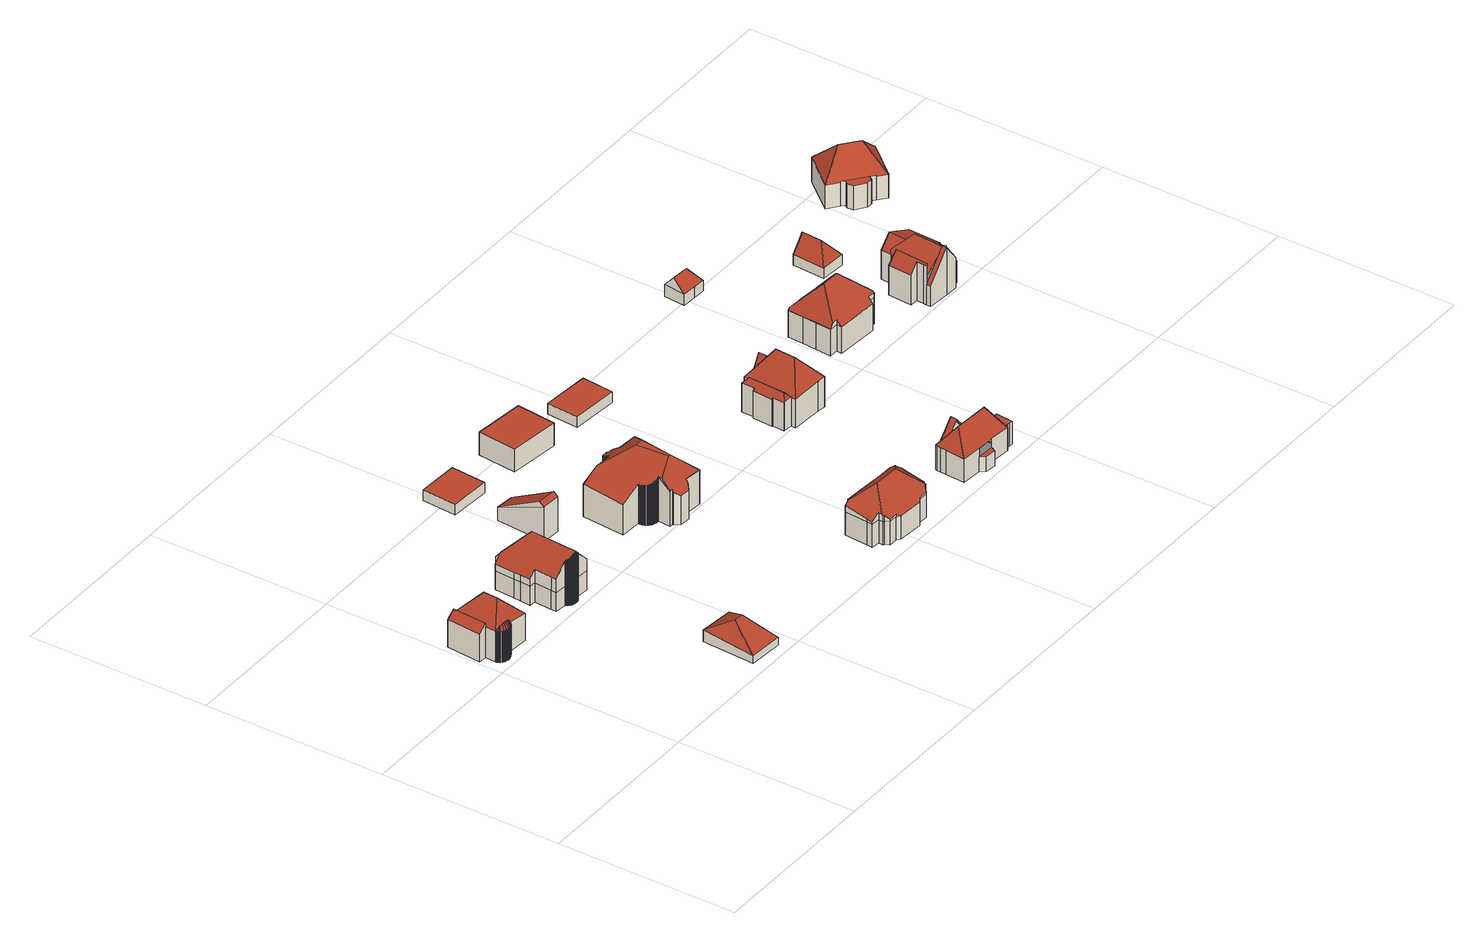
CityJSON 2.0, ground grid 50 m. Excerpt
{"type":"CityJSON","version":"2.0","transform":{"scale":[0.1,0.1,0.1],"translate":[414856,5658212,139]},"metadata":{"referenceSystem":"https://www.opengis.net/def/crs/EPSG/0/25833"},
"CityObjects":{
"building1":{"type":"Building","attributes":{"Gemeindeschluessel":14612000,"Geometrietyp2DReferenz":"3000","function":"31001_9998","roofType":"9999"},"children":["building1-1","building1-2","building1-3","building1-4"]},
"building1-1":{"type":"BuildingPart","attributes":{"Dachtyp_tdc":"tdcHipRoof","Dachneigung":45.28,"QualitaetDacherkennung":49,"Geometrietyp2DReferenz":"3000","measuredHeight":13.95,"roofType":"3200"},"parents":["building1"],"geometry":[{"type":"MultiSurface","lod":"2","boundaries":[[[0,1,2,3]],[[1,4,2]],[[5,6,7,8,9]],[[6,10,11,7]],[[10,12,13,11]],[[12,14,15,13]],[[14,16,17,15]],[[16,18,19,17]],[[18,20,21,19]],[[20,22,23,21]],[[24,25,26,27]],[[24,22,20,18,28]],[[6,5,1,0,29]],[[18,16,14,12,10,6,29,28]],[[0,25,24,28,29]],[[2,8,7,11,13,15,17,19,21,23,27,26,3]]],"semantics":{"surfaces":[{"type":"WallSurface"},{"type":"RoofSurface"},{"type":"GroundSurface"}],"values":[0,0,0,0,0,0,0,0,0,0,0,1,1,1,1,2]}}]},
"building1-2":{"type":"BuildingPart","attributes":{"Dachtyp_tdc":"tdcFreeFormRoof","Dachneigung":64.24,"QualitaetDacherkennung":35,"Geometrietyp2DReferenz":"3000","measuredHeight":10.65,"roofType":"5000"},"parents":["building1"],"geometry":[{"type":"MultiSurface","lod":"2","boundaries":[[[30,31,32,33]],[[31,34,35,32]],[[34,36,37,35]],[[36,38,39,37]],[[38,40,41,39]],[[40,42,43,41]],[[42,44,45,43]],[[44,46,47,45]],[[46,48,49,47]],[[48,50,51,49]],[[50,52,53,51]],[[52,54,55,53]],[[54,56,57,55]],[[56,58,59,57]],[[58,60,61,59]],[[60,62,63,61]],[[62,64,65,63]],[[64,66,67,65]],[[66,68,69,67]],[[68,70,71,69]],[[70,72,73,71]],[[72,74,75,73]],[[74,76,77,75]],[[76,78,79,77]],[[78,80,81,79]],[[80,82,83,81]],[[82,84,85,83]],[[84,86,87,85]],[[86,88,89,87]],[[88,90,91,89]],[[90,24,27,91]],[[92,30,33,23]],[[24,90,88,86,93]],[[86,84,82,94,93]],[[82,80,78,76,74,95,94]],[[74,72,70,68,66,96,95]],[[66,64,62,60,97,96]],[[60,58,56,54,98,97]],[[54,52,50,48,46,99,98]],[[46,44,42,100,99]],[[42,40,38,36,34,101,100]],[[34,31,30,92,101]],[[92,24,93,94,95,96,97,98,99,100,101]],[[33,32,35,37,39,41,43,45,47,49,51,53,55,57,59,61,63,65,67,69,71,73,75,77,79,81,83,85,87,89,91,27,23]]],"semantics":{"surfaces":[{"type":"WallSurface"},{"type":"RoofSurface"},{"type":"GroundSurface"}],"values":[0,0,0,0,0,0,0,0,0,0,0,0,0,0,0,0,0,0,0,0,0,0,0,0,0,0,0,0,0,0,0,0,1,1,1,1,1,1,1,1,1,1,1,2]}}]},
"building1-3":{"type":"BuildingPart","attributes":{"Dachtyp_tdc":"tdcPolyFlatRoof","Dachneigung":0,"QualitaetDacherkennung":65,"Geometrietyp2DReferenz":"3000","measuredHeight":5.34,"roofType":"1000"},"parents":["building1"],"geometry":[{"type":"MultiSurface","lod":"2","boundaries":[[[102,9,8,103]],[[4,104,105,2]],[[104,102,103,105]],[[104,4,9,102]],[[103,8,2,105]]],"semantics":{"surfaces":[{"type":"WallSurface"},{"type":"RoofSurface"},{"type":"GroundSurface"}],"values":[0,0,0,1,2]}}]},
"building1-4":{"type":"BuildingPart","attributes":{"Dachtyp_tdc":"tdcPolyFlatRoof","Dachneigung":41.95,"QualitaetDacherkennung":58,"Geometrietyp2DReferenz":"3000","measuredHeight":9.86,"roofType":"2100"},"parents":["building1"],"geometry":[{"type":"MultiSurface","lod":"2","boundaries":[[[106,107,108,26,25]],[[107,109,110,108]],[[109,111,0,3,110]],[[111,109,107,106]],[[26,108,110,3]]],"semantics":{"surfaces":[{"type":"WallSurface"},{"type":"RoofSurface"},{"type":"GroundSurface"}],"values":[0,0,0,1,2]}}]},
"building2":{"type":"Building","attributes":{"Dachtyp_tdc":"tdcHipRoof","Gemeindeschluessel":14612000,"Dachneigung":29.7,"QualitaetDacherkennung":17,"Geometrietyp2DReferenz":"3000","measuredHeight":6.84,"function":"31001_9998","roofType":"3200"},"geometry":[{"type":"Solid","lod":"2","boundaries":[[[[112,113,114,115]],[[113,116,117,114]],[[116,118,119,117]],[[118,112,115,119]],[[116,113,120]],[[112,118,121]],[[113,112,121,120]],[[118,116,120,121]],[[115,114,117,119]]]],"semantics":{"surfaces":[{"type":"WallSurface"},{"type":"RoofSurface"},{"type":"GroundSurface"}],"values":[[0,0,0,0,1,1,1,1,2]]}}]},
"building3":{"type":"Building","attributes":{"Dachtyp_tdc":"tdcFreeFormRoof","Gemeindeschluessel":14612000,"Dachneigung":45.27,"QualitaetDacherkennung":36,"Geometrietyp2DReferenz":"3000","measuredHeight":15.05,"function":"31001_9998","roofType":"5000"},"geometry":[{"type":"Solid","lod":"2","boundaries":[[[[122,123,124,125]],[[123,126,127,124]],[[126,128,129,127]],[[128,130,131,129]],[[130,132,133,131]],[[132,134,135,133]],[[134,136,137,135]],[[136,138,139,137]],[[138,140,141,139]],[[140,142,143,141]],[[142,144,145,143]],[[144,146,147,145]],[[146,148,149,147]],[[148,150,151,149]],[[150,152,153,151]],[[152,154,155,153]],[[154,156,157,155]],[[156,158,159,157]],[[158,160,161,159]],[[160,162,163,161]],[[162,164,165,163]],[[164,166,167,165]],[[166,168,169,167]],[[168,170,171,169]],[[170,172,173,171]],[[172,174,175,173]],[[174,176,177,175]],[[176,178,179,177]],[[178,180,181,179]],[[180,182,183,181]],[[182,184,185,183]],[[184,186,187,185]],[[186,188,189,187]],[[188,190,191,189]],[[190,192,193,191]],[[192,194,195,193]],[[194,196,197,195]],[[196,198,199,197]],[[198,200,201,199]],[[200,202,203,201]],[[202,204,205,203]],[[204,206,207,205]],[[206,208,209,207]],[[208,210,211,209]],[[210,212,213,211]],[[212,214,215,213]],[[214,216,217,215]],[[216,218,219,217]],[[218,220,221,219]],[[220,222,223,221]],[[222,224,225,223]],[[224,122,125,225]],[[226,227,228,229,230,231,232,233]],[[234,235,236,237,238,239,240,241,242,243,244,245,246,247,248,249,250,251,233,232,252,253,254,255,256]],[[226,233,251,257,258,259,260,261,262,263,264,265,266,267,268,269,270,271,272,273,274,275,276,277,132,130,278,279]],[[126,279,278,128]],[[123,227,226,279,126]],[[128,278,130]],[[132,277,134]],[[134,277,276,136]],[[136,276,275,138]],[[138,275,274,140]],[[140,274,273,142]],[[142,273,272,144]],[[144,272,271,146]],[[146,271,270,148]],[[148,270,269,150]],[[150,269,268,152]],[[152,268,267,154]],[[154,267,266,156]],[[156,266,265,158]],[[158,265,264,160]],[[160,264,263,162]],[[162,263,262,164]],[[164,262,261,166]],[[166,261,260,168]],[[168,260,259,170]],[[170,259,258,172]],[[172,258,257,174]],[[174,257,251,250,176]],[[210,256,255,212]],[[208,234,256,210]],[[212,255,254,214]],[[214,254,253,216]],[[216,253,252,218]],[[218,252,232,231,220]],[[176,250,249,178]],[[178,249,248,180]],[[180,248,247,182]],[[182,247,246,184]],[[184,246,245,186]],[[186,245,244,188]],[[188,244,243,190]],[[190,243,242,192]],[[192,242,241,194]],[[194,241,240,196]],[[196,240,239,198]],[[198,239,238,200]],[[200,238,237,202]],[[202,237,236,204]],[[204,236,235,206]],[[206,235,234,208]],[[220,231,230,222]],[[222,230,229,224]],[[224,229,228,122]],[[122,228,227,123]],[[125,124,127,129,131,133,135,137,139,141,143,145,147,149,151,153,155,157,159,161,163,165,167,169,171,173,175,177,179,181,183,185,187,189,191,193,195,197,199,201,203,205,207,209,211,213,215,217,219,221,223,225]]]],"semantics":{"surfaces":[{"type":"WallSurface"},{"type":"RoofSurface"},{"type":"GroundSurface"}],"values":[[0,0,0,0,0,0,0,0,0,0,0,0,0,0,0,0,0,0,0,0,0,0,0,0,0,0,0,0,0,0,0,0,0,0,0,0,0,0,0,0,0,0,0,0,0,0,0,0,0,0,0,0,1,1,1,0,0,0,0,0,0,0,0,0,0,0,0,0,0,0,0,0,0,0,0,0,0,0,0,0,0,0,0,0,0,0,0,0,0,0,0,0,0,0,0,0,0,0,0,0,0,0,0,0,0,0,2]]}}]},
"building4":{"type":"Building","attributes":{"Dachtyp_tdc":"tdcGableRoof","Gemeindeschluessel":14612000,"Dachneigung":29.36,"QualitaetDacherkennung":0,"Geometrietyp2DReferenz":"3000","BezugspunktDach":"2000","measuredHeight":10.91,"function":"31001_9998"},"geometry":[{"type":"MultiSurface","lod":"2","boundaries":[[[280,281,282,283]],[[284,285,283,282]],[[284,281,286,287]],[[285,280,283]],[[281,284,282]],[[281,280,288,286]],[[280,285,289,288]],[[285,284,287,289]],[[286,288,289,287]]],"semantics":{"surfaces":[{"type":"RoofSurface"},{"type":"WallSurface"},{"type":"GroundSurface"}],"values":[0,0,1,1,1,1,1,1,2]}}]},
"building5":{"type":"Building","attributes":{"Dachtyp_tdc":"tdcPolyFlatRoof","Gemeindeschluessel":14612000,"Dachneigung":0,"QualitaetDacherkennung":0,"Geometrietyp2DReferenz":"3000","BezugspunktDach":"2000","measuredHeight":3,"function":"31001_9998"},"geometry":[{"type":"MultiSurface","lod":"2","boundaries":[[[290,291,292,293]],[[293,292,294,295]],[[292,291,296,294]],[[291,290,297,296]],[[290,293,295,297]],[[295,294,296,297]]],"semantics":{"surfaces":[{"type":"RoofSurface"},{"type":"WallSurface"},{"type":"GroundSurface"}],"values":[0,1,1,1,1,2]}}]},
"building6":{"type":"Building","attributes":{"Dachtyp_tdc":"tdcFreeFormRoof","Gemeindeschluessel":14612000,"Dachneigung":24.83,"QualitaetDacherkennung":22,"Geometrietyp2DReferenz":"3000","measuredHeight":15.29,"function":"31001_9998","roofType":"5000"},"geometry":[{"type":"Solid","lod":"2","boundaries":[[[[298,299,300,301]],[[299,302,303,300]],[[302,304,305,303]],[[304,306,307,305]],[[306,308,309,307]],[[308,310,311,309]],[[310,312,313,311]],[[312,314,315,313]],[[314,316,317,315]],[[316,318,319,317]],[[318,320,321,319]],[[320,322,323,321]],[[322,324,325,323]],[[324,326,327,325]],[[326,328,329,327]],[[328,330,331,329]],[[330,332,333,331]],[[332,334,335,333]],[[334,336,337,335]],[[336,338,339,337]],[[338,340,341,339]],[[340,342,343,341]],[[342,344,345,343]],[[344,346,347,345]],[[346,348,349,347]],[[348,350,351,349]],[[350,352,353,351]],[[352,354,355,353]],[[354,356,357,355]],[[356,358,359,357]],[[358,360,361,359]],[[360,362,363,361]],[[362,364,365,363]],[[364,366,367,365]],[[366,368,369,367]],[[368,370,371,369]],[[370,372,373,371]],[[372,374,375,373]],[[376,377,378,379,380,381,382,383,384,385,386]],[[387,388,389,390,391,392,393,394,395,396,397,398,399,400,401,402,403,404,405,406,407,408,409,410,411,412,413,383,382,414,415,299,298]],[[416,374,372,370,368,366,364,362,360,358,356,354,352,350,348,346,344,342,340,338,336,334,332,330,328,326,324,322,320,318,316,314,312,310,308,306,304,302,415,414,417,418]],[[419,420,421,422,418,417,381,380,423,424]],[[382,381,417,414]],[[422,416,418]],[[379,423,380]],[[413,384,383]],[[302,299,415]],[[375,425,426,427,428,429,430,431,432,433,434,435,436,437,438,439,440,441,442,443,444,445,446,447,448,449,450,451,452,453,454,455,456,457,458,459,460,461,462,463,464,465,301,300,303,305,307,309,311,313,315,317,319,321,323,325,327,329,331,333,335,337,339,341,343,345,347,349,351,353,355,357,359,361,363,365,367,369,371,373]],[[374,416,425,375]],[[416,422,426,425]],[[422,421,427,426]],[[421,420,428,427]],[[420,419,429,428]],[[419,424,430,429]],[[424,423,431,430]],[[423,379,432,431]],[[379,378,433,432]],[[378,377,434,433]],[[377,376,435,434]],[[376,386,436,435]],[[386,385,437,436]],[[385,384,438,437]],[[384,413,439,438]],[[413,412,440,439]],[[412,411,441,440]],[[411,410,442,441]],[[410,409,443,442]],[[409,408,444,443]],[[408,407,445,444]],[[407,406,446,445]],[[406,405,447,446]],[[405,404,448,447]],[[404,403,449,448]],[[403,402,450,449]],[[402,401,451,450]],[[401,400,452,451]],[[400,399,453,452]],[[399,398,454,453]],[[398,397,455,454]],[[397,396,456,455]],[[396,395,457,456]],[[395,394,458,457]],[[394,393,459,458]],[[393,392,460,459]],[[392,391,461,460]],[[391,390,462,461]],[[390,389,463,462]],[[389,388,464,463]],[[388,387,465,464]],[[387,298,301,465]]]],"semantics":{"surfaces":[{"type":"WallSurface"},{"type":"RoofSurface"},{"type":"GroundSurface"}],"values":[[0,0,0,0,0,0,0,0,0,0,0,0,0,0,0,0,0,0,0,0,0,0,0,0,0,0,0,0,0,0,0,0,0,0,0,0,0,0,1,1,1,1,1,0,0,0,0,2,0,0,0,0,0,0,0,0,0,0,0,0,0,0,0,0,0,0,0,0,0,0,0,0,0,0,0,0,0,0,0,0,0,0,0,0,0,0,0,0,0,0]]}}]},
"building7":{"type":"Building","attributes":{"Dachtyp_tdc":"tdcFreeFormRoof","Gemeindeschluessel":14612000,"Dachneigung":40.74,"QualitaetDacherkennung":43,"Geometrietyp2DReferenz":"3000","measuredHeight":12.87,"function":"31001_9998","roofType":"5000"},"geometry":[{"type":"Solid","lod":"2","boundaries":[[[[466,467,468,469]],[[467,470,471,468]],[[470,472,473,471]],[[472,474,475,473]],[[474,476,477,475]],[[476,478,479,477]],[[478,480,481,479]],[[480,482,483,481]],[[482,484,485,483]],[[484,486,487,485]],[[486,488,489,487]],[[488,490,491,489]],[[490,492,493,491]],[[492,494,495,493]],[[494,496,497,495]],[[496,498,499,497]],[[498,500,501,499]],[[500,502,503,501]],[[502,504,505,503]],[[504,506,507,505]],[[506,508,509,507]],[[508,510,511,509]],[[510,466,469,511]],[[512,513,514,515,516,517,518]],[[519,520,521,522,523,524,525]],[[518,517,526,527,528,529,530,521,520]],[[531,532,533,512,518,520,519,534,535,536,537,484,482,538]],[[480,538,482]],[[478,531,538,480]],[[486,537,536,488]],[[484,537,486]],[[488,536,535,490]],[[490,535,534,492]],[[492,534,519,525,494]],[[474,533,532,476]],[[472,513,512,533,474]],[[476,532,531,478]],[[502,530,529,504]],[[500,522,521,530,502]],[[504,529,528,506]],[[506,528,527,508]],[[508,527,526,510]],[[510,526,517,516,466]],[[494,525,524,496]],[[496,524,523,498]],[[498,523,522,500]],[[466,516,515,467]],[[467,515,514,470]],[[470,514,513,472]],[[469,468,471,473,475,477,479,481,483,485,487,489,491,493,495,497,499,501,503,505,507,509,511]]]],"semantics":{"surfaces":[{"type":"WallSurface"},{"type":"RoofSurface"},{"type":"GroundSurface"}],"values":[[0,0,0,0,0,0,0,0,0,0,0,0,0,0,0,0,0,0,0,0,0,0,0,1,1,1,1,0,0,0,0,0,0,0,0,0,0,0,0,0,0,0,0,0,0,0,0,0,0,2]]}}]},
"building8":{"type":"Building","attributes":{"Dachtyp_tdc":"tdcPolyFlatRoof","Gemeindeschluessel":14612000,"Dachneigung":0,"QualitaetDacherkennung":51,"Geometrietyp2DReferenz":"3000","measuredHeight":6.41,"function":"31001_9998","roofType":"1000"},"geometry":[{"type":"Solid","lod":"2","boundaries":[[[[539,540,541,542]],[[540,543,544,541]],[[543,545,546,544]],[[545,539,542,546]],[[545,543,540,539]],[[542,541,544,546]]]],"semantics":{"surfaces":[{"type":"WallSurface"},{"type":"RoofSurface"},{"type":"GroundSurface"}],"values":[[0,0,0,0,1,2]]}}]},
"building9":{"type":"Building","attributes":{"Dachtyp_tdc":"tdcPolyFlatRoof","Gemeindeschluessel":14612000,"Dachneigung":0,"QualitaetDacherkennung":0,"Geometrietyp2DReferenz":"3000","BezugspunktDach":"2000","measuredHeight":3,"function":"31001_9998"},"geometry":[{"type":"MultiSurface","lod":"2","boundaries":[[[547,548,549,550]],[[550,549,551,552]],[[549,548,553,551]],[[548,547,554,553]],[[547,550,552,554]],[[552,551,553,554]]],"semantics":{"surfaces":[{"type":"RoofSurface"},{"type":"WallSurface"},{"type":"GroundSurface"}],"values":[0,1,1,1,1,2]}}]},
"building10":{"type":"Building","attributes":{"Gemeindeschluessel":14612000,"Geometrietyp2DReferenz":"3000","function":"31001_9998","roofType":"9999"},"children":["building10-1","building10-2","building10-3","building10-4"]},
"building10-1":{"type":"BuildingPart","attributes":{"Dachtyp_tdc":"tdcGableRoof","Dachneigung":49.72,"QualitaetDacherkennung":76,"Geometrietyp2DReferenz":"3000","measuredHeight":9.83,"roofType":"3100"},"parents":["building10"],"geometry":[{"type":"MultiSurface","lod":"2","boundaries":[[[555,556,557,558]],[[556,559,560,557]],[[559,561,562,560]],[[561,563,564,562]],[[563,565,566,564]],[[565,567,568,566]],[[567,569,570,568]],[[563,561,559,556,555,571,572]],[[572,573,569,567,565,563]],[[570,574,558,557,560,562,564,566,568]]],"semantics":{"surfaces":[{"type":"WallSurface"},{"type":"RoofSurface"},{"type":"GroundSurface"}],"values":[0,0,0,0,0,0,0,1,1,2]}}]},
"building10-2":{"type":"BuildingPart","attributes":{"Dachtyp_tdc":"tdcPolyFlatRoof","Dachneigung":0,"QualitaetDacherkennung":47,"Geometrietyp2DReferenz":"3000","measuredHeight":4.18,"roofType":"1000"},"parents":["building10"],"geometry":[{"type":"MultiSurface","lod":"2","boundaries":[[[575,576,577,578]],[[576,579,580,577]],[[579,581,582,580]],[[581,579,576,575]],[[578,577,580,582]]],"semantics":{"surfaces":[{"type":"WallSurface"},{"type":"RoofSurface"},{"type":"GroundSurface"}],"values":[0,0,0,1,2]}}]},
"building10-3":{"type":"BuildingPart","attributes":{"Dachtyp_tdc":"tdcHipRoof","Dachneigung":52.26,"QualitaetDacherkennung":75,"Geometrietyp2DReferenz":"3000","measuredHeight":12.32,"roofType":"3200"},"parents":["building10"],"geometry":[{"type":"MultiSurface","lod":"2","boundaries":[[[583,584,585,570,569]],[[584,586,587,585]],[[586,588,589,587]],[[588,590,591,589]],[[590,592,593,591]],[[594,595,596]],[[594,597,598,595]],[[597,599,578,598]],[[599,600,575,578]],[[601,582,581]],[[601,602,603,582]],[[602,604,605,603]],[[604,606,607,605]],[[606,608,609,607]],[[608,610,611,609]],[[610,612,558,611]],[[612,555,558]],[[610,608,606,604,602,613]],[[597,594,592,590,588,614]],[[602,601,600,599,597,614,613]],[[588,586,584,583,573,615,571,612,610,613,614]],[[570,585,587,589,591,595,598,578,582,603,605,607,609,611,558,574]]],"semantics":{"surfaces":[{"type":"WallSurface"},{"type":"RoofSurface"},{"type":"GroundSurface"}],"values":[0,0,0,0,0,0,0,0,0,0,0,0,0,0,0,0,0,1,1,1,1,2]}}]},
"building10-4":{"type":"BuildingPart","attributes":{"Dachtyp_tdc":"tdcPolyFlatRoof","Dachneigung":0,"QualitaetDacherkennung":82,"Geometrietyp2DReferenz":"3000","measuredHeight":6.5,"roofType":"1000"},"parents":["building10"],"geometry":[{"type":"MultiSurface","lod":"2","boundaries":[[[616,596,595,617]],[[596,616,618,619,620,593]],[[621,622,623,617,595,591]],[[593,620,621,591]],[[620,619,622,621]],[[619,618,623,622]],[[618,616,617,623]]],"semantics":{"surfaces":[{"type":"WallSurface"},{"type":"RoofSurface"},{"type":"GroundSurface"}],"values":[0,1,2,0,0,0,0]}}]},
"building11":{"type":"Building","attributes":{"Gemeindeschluessel":14612000,"Geometrietyp2DReferenz":"3000","function":"31001_9998","roofType":"9999"},"children":["building11-1","building11-2","building11-3"]},
"building11-1":{"type":"BuildingPart","attributes":{"Dachtyp_tdc":"tdcFreeFormRoof","Dachneigung":49.35,"QualitaetDacherkennung":18,"Geometrietyp2DReferenz":"3000","measuredHeight":9.66,"roofType":"5000"},"parents":["building11"],"geometry":[{"type":"MultiSurface","lod":"2","boundaries":[[[624,625,626,627]],[[625,628,629,626]],[[628,630,631,629]],[[630,632,633,634,631]],[[635,636,637]],[[635,638,639,636]],[[638,640,641,639]],[[640,642,643,641]],[[642,624,627,643]],[[638,635,644]],[[635,632,645,644]],[[632,630,645]],[[630,628,625,624,642,640,638,644,645]],[[627,626,629,631,634,636,639,641,643]]],"semantics":{"surfaces":[{"type":"WallSurface"},{"type":"RoofSurface"},{"type":"GroundSurface"}],"values":[0,0,0,0,0,0,0,0,0,1,1,1,1,2]}}]},
"building11-2":{"type":"BuildingPart","attributes":{"Dachtyp_tdc":"tdcHipRoof","Dachneigung":50.6,"QualitaetDacherkennung":71,"Geometrietyp2DReferenz":"3000","measuredHeight":14.94,"roofType":"3200"},"parents":["building11"],"geometry":[{"type":"MultiSurface","lod":"2","boundaries":[[[633,646,634]],[[646,647,648,634]],[[647,649,650,648]],[[649,651,650]],[[652,653,654,655]],[[652,656,657,653]],[[656,658,659,657]],[[658,660,661,659]],[[660,662,663,661]],[[662,664,665,663]],[[664,666,636,665]],[[666,637,636]],[[664,662,660,667]],[[656,652,668,669,649,647,670]],[[660,658,656,670,667]],[[647,646,633,637,666,664,667,670]],[[634,648,650,653,657,659,661,663,665,636]]],"semantics":{"surfaces":[{"type":"WallSurface"},{"type":"RoofSurface"},{"type":"GroundSurface"}],"values":[0,0,0,0,0,0,0,0,0,0,0,0,1,1,1,1,2]}}]},
"building11-3":{"type":"BuildingPart","attributes":{"Dachtyp_tdc":"tdcGableRoof","Dachneigung":64.06,"QualitaetDacherkennung":12,"Geometrietyp2DReferenz":"3000","measuredHeight":9.1,"roofType":"3100"},"parents":["building11"],"geometry":[{"type":"MultiSurface","lod":"2","boundaries":[[[671,672,673,674]],[[672,654,653,673]],[[651,671,674,650]],[[651,669,675,676,671]],[[677,676,675,668,655]],[[672,677,655,654]],[[671,676,677,672]],[[674,673,653,650]]],"semantics":{"surfaces":[{"type":"WallSurface"},{"type":"RoofSurface"},{"type":"GroundSurface"}],"values":[0,0,0,1,1,0,0,2]}}]},
"building12":{"type":"Building","attributes":{"Dachtyp_tdc":"tdcFreeFormRoof","Gemeindeschluessel":14612000,"Dachneigung":43.19,"QualitaetDacherkennung":42,"Geometrietyp2DReferenz":"3000","measuredHeight":14.85,"function":"31001_9998","roofType":"5000"},"geometry":[{"type":"Solid","lod":"2","boundaries":[[[[678,679,680,681,682,683,684,685,686,687,688,689,690,691,692,693,694,695,696,697,698,699,700,701,702,703,704,705,706,707,708,709,710,711,712,713,714,715,716,717,718,719,720,721,722,723]],[[724,725,726,727,728,729,730]],[[678,731,732,733,734,735,736,737,738,724,730,679]],[[729,739,740,741,742,743,680,679,730]],[[744,681,680,743,745]],[[745,743,742,746]],[[746,742,741]],[[740,739,747]],[[747,739,729,728]],[[748,738,737,749]],[[750,725,724,738,748]],[[749,737,736,751]],[[751,736,735,752]],[[752,735,734,753]],[[753,734,733,754]],[[754,733,732,755]],[[755,732,731,756]],[[756,731,678,723,757]],[[728,727,758]],[[758,727,726,759]],[[759,726,725,750]],[[757,723,722,760]],[[760,722,721,761]],[[761,721,720,762]],[[762,720,719,763]],[[763,719,718,764]],[[764,718,717,765]],[[765,717,716,766]],[[766,716,715,767]],[[767,715,714,768]],[[768,714,713,769]],[[769,713,712,770]],[[770,712,711,771]],[[771,711,710,772]],[[772,710,709,773]],[[773,709,708,774]],[[774,708,707,775]],[[775,707,706,776]],[[776,706,705,777]],[[777,705,704,778]],[[778,704,703,779]],[[779,703,702,780]],[[780,702,701,781]],[[781,701,700,782]],[[782,700,699,783]],[[783,699,698,784]],[[784,698,697,785]],[[785,697,696,786]],[[786,696,695,787]],[[787,695,694,788]],[[788,694,693,789]],[[789,693,692,790]],[[790,692,691,791]],[[791,691,690,792]],[[792,690,689,793]],[[793,689,688,794]],[[794,688,687,795]],[[795,687,686,796]],[[796,686,685,797]],[[797,685,684,798]],[[798,684,683,799]],[[799,683,682,800]],[[800,682,681,744]],[[801,802,803,804,805,806,807,808,809,810,811,812,813,814,815,816,817,818,819,820,821,822,823,824,825,826,827,828,829,830,831,832,833,834,835,836,837,838,839,840,841,842,843,844,845,846,847,848,849,850,851,852,853,854,855,856,857,858,859,860]],[[754,755,802,801]],[[755,756,803,802]],[[756,757,804,803]],[[757,760,805,804]],[[760,761,806,805]],[[761,762,807,806]],[[762,763,808,807]],[[763,764,809,808]],[[764,765,810,809]],[[765,766,811,810]],[[766,767,812,811]],[[767,768,813,812]],[[768,769,814,813]],[[769,770,815,814]],[[770,771,816,815]],[[771,772,817,816]],[[772,773,818,817]],[[773,774,819,818]],[[774,775,820,819]],[[775,776,821,820]],[[776,777,822,821]],[[777,778,823,822]],[[778,779,824,823]],[[779,780,825,824]],[[780,781,826,825]],[[781,782,827,826]],[[782,783,828,827]],[[783,784,829,828]],[[784,785,830,829]],[[785,786,831,830]],[[786,787,832,831]],[[787,788,833,832]],[[788,789,834,833]],[[789,790,835,834]],[[790,791,836,835]],[[791,792,837,836]],[[792,793,838,837]],[[793,794,839,838]],[[794,795,840,839]],[[795,796,841,840]],[[796,797,842,841]],[[797,798,843,842]],[[798,799,844,843]],[[799,800,845,844]],[[800,744,846,845]],[[744,745,847,846]],[[745,746,848,847]],[[746,741,849,848]],[[741,740,850,849]],[[740,747,851,850]],[[747,728,852,851]],[[728,758,853,852]],[[758,759,854,853]],[[759,750,855,854]],[[750,748,856,855]],[[748,749,857,856]],[[749,751,858,857]],[[751,752,859,858]],[[752,753,860,859]],[[753,754,801,860]]]],"semantics":{"surfaces":[{"type":"RoofSurface"},{"type":"WallSurface"},{"type":"GroundSurface"}],"values":[[0,0,0,0,1,1,1,1,1,1,1,1,1,1,1,1,1,1,1,1,1,1,1,1,1,1,1,1,1,1,1,1,1,1,1,1,1,1,1,1,1,1,1,1,1,1,1,1,1,1,1,1,1,1,1,1,1,1,1,1,1,1,1,2,1,1,1,1,1,1,1,1,1,1,1,1,1,1,1,1,1,1,1,1,1,1,1,1,1,1,1,1,1,1,1,1,1,1,1,1,1,1,1,1,1,1,1,1,1,1,1,1,1,1,1,1,1,1,1,1,1,1,1,1]]}}]},
"building13":{"type":"Building","attributes":{"Dachtyp_tdc":"tdcHipAndGableRoof","Gemeindeschluessel":14612000,"Dachneigung":49.95,"QualitaetDacherkennung":76,"Geometrietyp2DReferenz":"3000","measuredHeight":6.55,"function":"31001_9998","roofType":"5000"},"geometry":[{"type":"Solid","lod":"2","boundaries":[[[[861,862,863,864]],[[862,865,866,863]],[[865,867,868,866]],[[867,869,870,868]],[[869,861,864,870]],[[862,861,871]],[[861,869,872,871]],[[867,865,862,871,872]],[[872,869,867]],[[864,863,866,868,870]]]],"semantics":{"surfaces":[{"type":"WallSurface"},{"type":"RoofSurface"},{"type":"GroundSurface"}],"values":[[0,0,0,0,0,1,1,1,0,2]]}}]},
"building14":{"type":"Building","attributes":{"Dachtyp_tdc":"tdcFreeFormRoof","Gemeindeschluessel":14612000,"Dachneigung":52.03,"QualitaetDacherkennung":11,"Geometrietyp2DReferenz":"3000","measuredHeight":7.44,"function":"31001_9998","roofType":"5000"},"geometry":[{"type":"Solid","lod":"2","boundaries":[[[[873,874,875,876]],[[874,877,878,875]],[[877,879,880,878]],[[879,873,876,880]],[[881,882,879,877]],[[881,877,874]],[[882,881,874,873]],[[882,873,879]],[[876,875,878,880]]]],"semantics":{"surfaces":[{"type":"WallSurface"},{"type":"RoofSurface"},{"type":"GroundSurface"}],"values":[[0,0,0,0,1,0,1,1,2]]}}]},
"building15":{"type":"Building","attributes":{"Gemeindeschluessel":14612000,"Geometrietyp2DReferenz":"3000","function":"31001_9998","roofType":"9999"},"children":["building15-1","building15-2","building15-3","building15-4"]},
"building15-1":{"type":"BuildingPart","attributes":{"Dachtyp_tdc":"tdcGableRoof","Dachneigung":24.44,"QualitaetDacherkennung":54,"Geometrietyp2DReferenz":"3000","measuredHeight":11.95,"roofType":"3100"},"parents":["building15"],"geometry":[{"type":"MultiSurface","lod":"2","boundaries":[[[883,884,885,886]],[[884,887,888,885]],[[887,889,890,888]],[[889,891,892,890]],[[891,893,892]],[[894,895,896,897]],[[895,898,899,896]],[[898,900,901,899]],[[900,902,903,901]],[[902,904,905,903]],[[904,883,886,905]],[[900,898,895,894,906]],[[906,907,908,889,891,889,887,884,883,904,902,900]],[[886,885,888,890,892,890,909,910,897,896,899,901,903,905]]],"semantics":{"surfaces":[{"type":"WallSurface"},{"type":"RoofSurface"},{"type":"GroundSurface"}],"values":[0,0,0,0,0,0,0,0,0,0,0,1,1,2]}}]},
"building15-2":{"type":"BuildingPart","attributes":{"Dachtyp_tdc":"tdcFreeFormRoof","Dachneigung":37.65,"QualitaetDacherkennung":34,"Geometrietyp2DReferenz":"3000","measuredHeight":13.21,"roofType":"5000"},"parents":["building15"],"geometry":[{"type":"MultiSurface","lod":"2","boundaries":[[[911,912,913,914]],[[912,915,916,913]],[[915,917,918,916]],[[919,920,921,922]],[[920,923,894,897,921]],[[893,911,914,892]],[[924,923,920,919,925,926,927,928]],[[928,917,915,912,911,893,929,908,924]],[[914,913,916,918,930,931,932,922,921,897,910,909,890,892]]],"semantics":{"surfaces":[{"type":"WallSurface"},{"type":"RoofSurface"},{"type":"GroundSurface"}],"values":[0,0,0,0,0,0,1,1,2]}}]},
"building15-3":{"type":"BuildingPart","attributes":{"Dachtyp_tdc":"tdcGableRoof","Dachneigung":52.44,"QualitaetDacherkennung":48,"Geometrietyp2DReferenz":"3000","measuredHeight":13.64,"roofType":"3100"},"parents":["building15"],"geometry":[{"type":"MultiSurface","lod":"2","boundaries":[[[933,934,935,936]],[[934,937,938,935]],[[939,940,941,918,917]],[[940,933,936,941]],[[942,926,943,937,934,933]],[[933,940,939,942]],[[936,935,938,932,931,930,918,941]]],"semantics":{"surfaces":[{"type":"WallSurface"},{"type":"RoofSurface"},{"type":"GroundSurface"}],"values":[0,0,0,0,1,1,2]}}]},
"building15-4":{"type":"BuildingPart","attributes":{"Dachtyp_tdc":"tdcPolyFlatRoof","Dachneigung":50.25,"QualitaetDacherkennung":45,"Geometrietyp2DReferenz":"3000","measuredHeight":11.68,"roofType":"2100"},"parents":["building15"],"geometry":[{"type":"MultiSurface","lod":"2","boundaries":[[[944,945,946,938,937]],[[945,947,948,946]],[[947,949,950,948]],[[949,951,952,950]],[[951,953,919,922,952]],[[951,949,947,945,944,954,953]],[[922,932,938,946,948,950,952]]],"semantics":{"surfaces":[{"type":"WallSurface"},{"type":"RoofSurface"},{"type":"GroundSurface"}],"values":[0,0,0,0,0,1,2]}}]},
"building16":{"type":"Building","attributes":{"Dachtyp_tdc":"tdcPolyFlatRoof","Gemeindeschluessel":14612000,"Dachneigung":0,"QualitaetDacherkennung":16,"Geometrietyp2DReferenz":"3000","measuredHeight":6.39,"function":"31001_9998","roofType":"1000"},"geometry":[{"type":"Solid","lod":"2","boundaries":[[[[955,956,957,958]],[[956,959,960,957]],[[959,961,962,960]],[[961,955,958,962]],[[961,959,956,955]],[[958,957,960,962]]]],"semantics":{"surfaces":[{"type":"WallSurface"},{"type":"RoofSurface"},{"type":"GroundSurface"}],"values":[[0,0,0,0,1,2]]}}]},
"building17":{"type":"Building","attributes":{"Gemeindeschluessel":14612000,"Geometrietyp2DReferenz":"3000","function":"31001_9998","roofType":"9999"},"children":["building17-1","building17-2"]},
"building17-1":{"type":"BuildingPart","attributes":{"Dachtyp_tdc":"tdcPolyFlatRoof","Dachneigung":0,"QualitaetDacherkennung":45,"Geometrietyp2DReferenz":"3000","measuredHeight":7.05,"roofType":"1000"},"parents":["building17"],"geometry":[{"type":"MultiSurface","lod":"2","boundaries":[[[963,964,965,966]],[[964,967,968,965]],[[967,969,968]],[[970,971,972]],[[970,973,974,971]],[[973,975,976,974]],[[975,977,978,976]],[[977,979,980,978]],[[979,963,966,980]],[[979,977,975,973,970,967,964,963]],[[966,965,968,971,974,976,978,980]]],"semantics":{"surfaces":[{"type":"WallSurface"},{"type":"RoofSurface"},{"type":"GroundSurface"}],"values":[0,0,0,0,0,0,0,0,0,1,2]}}]},
"building17-2":{"type":"BuildingPart","attributes":{"Dachtyp_tdc":"tdcHipRoof","Dachneigung":48.09,"QualitaetDacherkennung":56,"Geometrietyp2DReferenz":"3000","measuredHeight":13.43,"roofType":"3200"},"parents":["building17"],"geometry":[{"type":"MultiSurface","lod":"2","boundaries":[[[981,982,983,984]],[[982,985,986,983]],[[985,987,988,986]],[[987,989,990,988]],[[989,991,992,990]],[[991,972,971,992]],[[969,993,994,968]],[[993,995,996,994]],[[995,997,998,996]],[[997,999,1000,998]],[[999,981,984,1000]],[[995,993,1001]],[[991,989,1002]],[[993,969,972,991,1002,1001]],[[989,987,985,982,981,999,997,995,1001,1002]],[[984,983,986,988,990,992,971,968,994,996,998,1000]]],"semantics":{"surfaces":[{"type":"WallSurface"},{"type":"RoofSurface"},{"type":"GroundSurface"}],"values":[0,0,0,0,0,0,0,0,0,0,0,1,1,1,1,2]}}]}
},
"vertices":[
[34,660,97],[99,656,91],[99,656,9],[34,660,9],[99,656,62],[141,653,87],[146,652,86],[146,652,9],[141,653,9],[141,653,62],[141,573,86],[141,573,9],[145,573,82],[145,573,9],[142,533,82],[142,533,9],[138,533,86],[138,533,9],[137,527,86],[137,527,9],[77,531,93],[77,531,9],[76,531,92],[76,531,9],[25,534,97],[27,565,97],[27,565,9],[25,534,9],[79,567,148],[82,607,148],
[75,529,97],[74,527,97],[74,527,9],[75,529,9],[73,525,97],[73,525,9],[72,524,97],[72,524,9],[70,523,97],[70,523,9],[69,521,97],[69,521,9],[67,520,97],[67,520,9],[65,519,97],[65,519,9],[64,518,97],[64,518,9],[62,517,97],[62,517,9],[60,517,97],[60,517,9],[58,516,97],[58,516,9],[56,516,97],[56,516,9],[54,515,97],[54,515,9],[52,515,97],[52,515,9],[50,515,97],[50,515,9],[47,516,97],[47,516,9],[45,516,97],[45,516,9],[43,517,97],[43,517,9],[41,517,97],[41,517,9],[39,518,97],[39,518,9],[37,519,97],[37,519,9],[36,520,97],[36,520,9],[34,521,97],[34,521,9],[33,522,97],[33,522,9],[31,524,97],[31,524,9],[30,525,97],[30,525,9],[29,527,97],[29,527,9],[28,528,97],[28,528,9],[27,530,97],[27,530,9],[26,532,97],[26,532,9],[76,531,97],[31,530,105],[34,529,108],[40,526,112],[45,525,115],[50,524,115],[55,524,115],[61,525,112],[63,525,111],[70,528,105],
[143,681,62],[143,681,9],[101,684,62],[101,684,9],
[27,565,107],[5,566,88],[5,566,9],[12,662,88],[12,662,9],[34,660,107],
[462,30,26],[367,36,25],[367,36,4],[462,30,4],[375,184,37],[375,184,4],[469,174,38],[469,174,4],[407,116,73],[435,114,73],
[375,693,64],[400,692,64],[400,692,10],[375,693,10],[400,685,64],[400,685,10],[421,683,64],[421,683,10],[433,672,64],[433,672,10],[431,647,64],[431,647,10],[418,637,64],[418,637,10],[397,638,64],[397,638,10],[390,544,64],[390,544,10],[390,541,64],[390,541,10],[388,523,64],[388,523,10],[353,526,64],[353,526,10],[351,524,64],[351,524,10],[350,522,64],[350,522,10],[349,521,64],[349,521,10],[348,520,64],[348,520,10],[346,519,64],[346,519,10],[345,518,64],[345,518,10],[343,517,64],[343,517,10],[342,516,64],[342,516,10],[340,515,64],[340,515,10],[338,515,64],[338,515,10],[337,514,64],[337,514,10],[335,514,64],[335,514,10],[333,514,64],[333,514,10],[331,514,64],[331,514,10],[329,514,64],[329,514,10],[326,514,64],[326,514,10],[324,514,64],[324,514,10],[323,515,64],[323,515,10],[321,516,64],[321,516,10],[319,516,64],[319,516,10],[318,517,64],[318,517,10],[316,518,64],[316,518,10],[315,519,64],[315,519,10],[313,520,64],[313,520,10],[312,522,64],[312,522,10],[311,523,64],[311,523,10],[310,525,64],[310,525,10],[309,526,64],[309,526,10],[308,528,64],[308,528,10],[307,530,64],[307,530,10],[274,532,64],[274,532,10],[275,548,64],[275,548,10],[278,596,64],[278,596,10],[261,597,64],[261,597,10],[263,626,64],[263,626,10],[264,645,64],[264,645,10],[268,701,64],[268,701,10],[294,699,64],[294,699,10],[296,720,64],[296,720,10],[377,715,64],[377,715,10],[400,686,99],[400,692,92],[375,693,95],[377,715,71],[296,720,81],[294,699,105],[288,700,106],[335,643,161],[275,548,103],[274,532,103],[307,530,139],[308,528,140],[309,526,141],[310,525,142],[311,523,143],[312,522,145],[313,520,146],[315,519,148],[316,518,149],[318,517,151],[319,516,153],[321,516,155],[323,515,157],[324,514,158],[326,514,160],[326,514,161],[268,701,84],[264,645,84],[263,626,84],[261,597,84],[278,596,103],[329,514,158],[331,514,156],[333,514,154],[335,514,152],[337,514,150],[338,515,149],[340,515,147],[342,516,145],[343,517,144],[345,518,142],[346,519,141],[348,520,140],[349,521,138],[350,522,137],[351,524,136],[353,526,135],[388,523,99],[390,541,99],[390,544,99],[397,638,99],[418,637,77],[421,683,77],[400,685,99],
[482,708,120],[533,705,120],[534,717,130],[482,721,130],[542,843,59],[491,847,59],[533,705,21],[542,843,21],[482,708,21],[491,847,21],
[446,1028,63],[440,933,63],[552,925,63],[560,1023,63],[552,925,33],[560,1023,33],[440,933,33],[446,1028,33],
[622,579,96],[630,698,104],[630,698,10],[622,579,10],[724,692,128],[724,692,10],[724,696,126],[724,696,10],[734,696,126],[734,696,10],[734,698,124],[734,698,10],[734,699,123],[734,699,10],[734,701,122],[734,701,10],[734,703,121],[734,703,10],[734,704,120],[734,704,10],[734,706,119],[734,706,10],[735,707,118],[735,707,10],[735,709,117],[735,709,10],[736,711,116],[736,711,10],[737,712,114],[737,712,10],[738,714,113],[738,714,10],[738,715,112],[738,715,10],[739,717,112],[739,717,10],[741,718,111],[741,718,10],[742,719,110],[742,719,10],[743,720,109],[743,720,10],[744,721,109],[744,721,10],[746,722,108],[746,722,10],[750,724,107],[750,724,10],[754,724,106],[754,724,10],[758,724,106],[758,724,10],[763,724,106],[763,724,10],[767,722,107],[767,722,10],[770,719,108],[770,719,10],[771,718,109],[771,718,10],[772,717,110],[772,717,10],[773,715,111],[773,715,10],[774,714,112],[774,714,10],[775,713,113],[775,713,10],[776,711,114],[776,711,10],[776,710,115],[776,710,10],[777,706,117],[777,706,10],[777,702,120],[777,702,10],[777,697,123],[777,697,10],[733,491,91],[762,489,91],[773,500,105],[774,505,110],[824,502,110],[775,550,162],[768,550,162],[714,531,137],[712,508,110],[722,508,110],[721,503,104],[680,576,122],[680,573,122],[680,571,122],[680,569,122],[680,567,122],[680,565,122],[681,563,123],[682,561,123],[682,559,123],[683,557,124],[685,555,124],[686,554,124],[687,552,125],[689,550,126],[691,549,127],[692,548,127],[694,546,128],[696,545,129],[698,545,130],[700,544,131],[702,543,131],[704,543,132],[706,542,133],[708,542,134],[710,542,135],[712,542,136],[715,543,137],[762,638,163],[683,695,128],[777,693,126],[786,637,163],[831,690,126],[847,575,97],[849,614,99],[832,615,115],[837,689,120],[826,502,108],[831,576,112],[777,693,10],[837,689,10],[832,615,10],[849,614,10],[847,575,10],[831,576,10],[826,502,10],[774,505,10],[773,500,10],[762,489,10],[733,491,10],[721,503,10],[722,508,10],[712,508,10],[715,543,10],[712,542,10],[710,542,10],[708,542,10],[706,542,10],[704,543,10],[702,543,10],[700,544,10],[698,545,10],[696,545,10],[694,546,10],[692,548,10],[691,549,10],[689,550,10],[687,552,10],[686,554,10],[685,555,10],[683,557,10],[682,559,10],[682,561,10],[681,563,10],[680,565,10],[680,567,10],[680,569,10],[680,571,10],[680,573,10],[680,576,10],
[1088,121,85],[1105,120,85],[1105,120,19],[1088,121,19],[1102,52,85],[1102,52,19],[1085,53,85],[1085,53,19],[1084,35,85],[1084,35,19],[1078,35,85],[1078,35,19],[1069,24,85],[1069,24,19],[1044,26,85],[1044,26,19],[1034,19,85],[1034,19,19],[964,23,85],[964,23,19],[954,31,85],[954,31,19],[930,32,85],[930,32,19],[924,44,85],[924,44,19],[920,45,85],[920,45,19],[921,58,85],[921,58,19],[898,60,85],[898,60,19],[899,76,85],[899,76,19],[903,141,85],[903,141,19],[925,140,85],[925,140,19],[926,149,85],[926,149,19],[980,146,85],[980,146,19],[1040,142,85],[1040,142,19],[1090,140,85],[1090,140,19],[1084,36,102],[1085,53,105],[1102,52,91],[1105,120,102],[1088,121,116],[1089,126,117],[1041,92,148],[921,49,106],[970,95,148],[916,140,113],[903,141,104],[899,76,93],[898,60,91],[921,58,107],[1090,140,105],[1040,142,105],[980,146,105],[926,149,105],[925,140,113],[1069,24,91],[1078,35,101],[1084,35,101],[920,45,102],[924,44,102],[930,32,91],[954,31,92],[1044,26,91],
[815,1009,98],[804,900,98],[804,900,33],[815,1009,33],[663,915,98],[663,915,33],[674,1024,98],[674,1024,33],
[898,982,67],[891,894,67],[1022,883,67],[1030,971,67],[1022,883,37],[1030,971,37],[891,894,37],[898,982,37],
[1281,112,73],[1282,129,73],[1282,129,22],[1281,112,22],[1284,129,75],[1284,129,22],[1299,128,93],[1299,128,22],[1322,127,121],[1322,127,22],[1359,125,77],[1359,125,22],[1358,119,77],[1358,119,22],[1358,107,77],[1358,107,22],[1297,111,92],[1321,109,121],[1345,108,92],[1321,109,22],
[1340,22,64],[1331,8,64],[1331,8,22],[1340,22,22],[1300,11,64],[1300,11,22],[1291,25,64],[1291,25,22],
[1358,107,92],[1369,106,92],[1369,106,22],[1402,104,92],[1402,104,22],[1405,104,92],[1405,104,22],[1403,73,90],[1403,73,22],[1403,73,91],[1403,73,87],[1400,26,89],[1400,26,22],[1400,26,87],[1399,18,88],[1399,18,22],[1340,22,89],[1340,22,88],[1291,25,88],[1235,29,88],[1235,29,22],[1238,83,91],[1238,83,22],[1239,98,91],[1239,98,22],[1240,109,92],[1240,109,22],[1240,114,92],[1240,114,22],[1281,112,92],[1271,71,145],[1370,65,145],[1321,109,92],
[1409,25,87],[1409,25,22],[1418,25,87],[1428,24,87],[1431,71,87],[1431,71,22],[1428,24,22],[1418,25,22],
[1161,524,106],[1165,581,106],[1165,581,29],[1161,524,29],[1169,581,112],[1169,581,29],[1171,617,112],[1171,617,29],[1196,615,112],[1196,615,109],[1196,615,29],[1188,488,112],[1188,488,29],[1188,488,110],[1164,490,112],[1164,490,29],[1162,490,109],[1162,490,29],[1164,524,109],[1164,524,29],[1177,501,126],[1183,604,126],
[1196,615,110],[1197,628,109],[1197,628,29],[1252,625,113],[1252,625,29],[1252,625,52],[1304,622,116],[1304,622,29],[1304,622,52],[1304,622,78],[1306,621,116],[1306,621,29],[1298,488,116],[1298,488,29],[1297,468,116],[1297,468,29],[1274,470,114],[1274,470,29],[1188,475,110],[1188,475,29],[1188,488,109],[1247,519,179],[1287,623,115],[1282,623,114],[1251,575,179],
[1253,650,52],[1306,647,52],[1306,647,29],[1253,650,29],[1285,623,120],[1287,648,120],[1306,647,78],
[1643,672,129],[1582,626,183],[1636,564,128],[1638,602,129],[1640,602,127],[1641,602,126],[1643,602,124],[1644,603,123],[1645,603,122],[1647,604,121],[1648,605,119],[1649,605,118],[1650,606,117],[1651,607,116],[1653,608,115],[1654,609,115],[1654,610,114],[1655,611,113],[1656,613,112],[1657,614,112],[1657,615,112],[1658,617,111],[1658,618,111],[1658,619,111],[1658,621,111],[1658,623,111],[1658,624,111],[1658,626,111],[1658,627,112],[1658,629,112],[1657,630,113],[1657,631,113],[1656,632,114],[1655,634,115],[1654,635,116],[1653,636,117],[1652,637,118],[1651,638,119],[1650,639,120],[1649,640,121],[1648,640,122],[1647,641,123],[1645,642,125],[1644,642,126],[1642,642,127],[1641,643,129],[1483,694,117],[1479,695,111],[1476,650,111],[1473,612,111],[1470,569,110],[1480,569,123],[1529,629,183],[1643,684,116],[1640,684,116],[1594,687,116],[1595,692,111],[1591,692,111],[1532,696,111],[1527,696,111],[1527,691,117],[1495,568,123],[1494,554,110],[1613,546,110],[1614,560,123],[1635,558,123],[1638,602,110],[1635,558,110],[1614,560,110],[1495,568,110],[1527,691,110],[1527,696,110],[1479,695,110],[1532,696,110],[1591,692,110],[1595,692,110],[1594,687,110],[1640,684,110],[1643,684,110],[1641,643,110],[1473,612,110],[1476,650,110],[1642,642,110],[1644,642,110],[1645,642,110],[1647,641,110],[1648,640,110],[1649,640,110],[1650,639,110],[1651,638,110],[1652,637,110],[1653,636,110],[1654,635,110],[1655,634,110],[1656,632,110],[1657,631,110],[1657,630,110],[1658,629,110],[1658,627,110],[1658,626,110],[1658,624,110],[1658,623,110],[1658,621,110],[1658,619,110],[1658,618,110],[1658,617,110],[1657,615,110],[1657,614,110],[1656,613,110],[1655,611,110],[1654,610,110],[1654,609,110],[1653,608,110],[1651,607,110],[1650,606,110],[1649,605,110],[1648,605,110],[1647,604,110],[1645,603,110],[1644,603,110],[1643,602,110],[1641,602,110],[1640,602,110],[1594,687,34],[1640,684,34],[1643,684,34],[1641,643,34],[1642,642,34],[1644,642,34],[1645,642,34],[1647,641,34],[1648,640,34],[1649,640,34],[1650,639,34],[1651,638,34],[1652,637,34],[1653,636,34],[1654,635,34],[1655,634,34],[1656,632,34],[1657,631,34],[1657,630,34],[1658,629,34],[1658,627,34],[1658,626,34],[1658,624,34],[1658,623,34],[1658,621,34],[1658,619,34],[1658,618,34],[1658,617,34],[1657,615,34],[1657,614,34],[1656,613,34],[1655,611,34],[1654,610,34],[1654,609,34],[1653,608,34],[1651,607,34],[1650,606,34],[1649,605,34],[1648,605,34],[1647,604,34],[1645,603,34],[1644,603,34],[1643,602,34],[1641,602,34],[1640,602,34],[1638,602,34],[1635,558,34],[1614,560,34],[1613,546,34],[1494,554,34],[1495,568,34],[1470,569,34],[1473,612,34],[1476,650,34],[1479,695,34],[1527,691,34],[1527,696,34],[1532,696,34],[1591,692,34],[1595,692,34],
[1512,1014,79],[1508,956,76],[1508,956,45],[1512,1014,45],[1475,958,76],[1475,958,45],[1435,961,76],[1435,961,45],[1439,1019,79],[1439,1019,45],[1484,987,111],[1437,990,111],
[1711,753,73],[1717,843,73],[1717,843,44],[1711,753,44],[1788,838,73],[1788,838,44],[1782,748,73],[1782,748,44],[1752,841,119],[1749,785,118],
[1899,639,121],[1894,547,121],[1894,547,36],[1899,639,36],[1889,547,123],[1889,547,36],[1888,533,123],[1888,533,36],[1893,529,121],[1893,529,36],[1893,529,87],[1793,618,118],[1795,646,119],[1795,646,36],[1793,618,36],[1816,644,146],[1816,644,36],[1824,644,155],[1824,644,36],[1851,642,143],[1851,642,36],[1870,641,134],[1870,641,36],[1821,594,155],[1836,580,148],[1857,561,138],[1836,580,36],[1821,594,36],
[1898,525,80],[1896,503,80],[1896,503,36],[1898,525,36],[1882,491,99],[1882,491,36],[1863,492,123],[1863,492,36],[1778,593,122],[1778,605,122],[1778,605,36],[1778,593,36],[1793,618,133],[1836,580,168],[1771,498,122],[1816,496,156],[1828,495,166],[1830,495,168],[1888,533,94],[1830,495,36],[1828,495,36],[1771,498,36],
[1827,483,172],[1767,487,94],[1767,487,36],[1827,483,36],[1768,499,94],[1768,499,36],[1863,492,124],[1862,481,124],[1862,481,36],[1828,495,172],[1771,498,98],
[1768,499,147],[1768,507,147],[1768,507,36],[1769,528,147],[1769,528,36],[1747,529,120],[1747,529,36],[1751,595,120],[1751,595,36],[1778,593,152],[1771,498,151],
[1870,641,105],[1872,667,105],[1872,667,41],[1870,641,41],[1901,665,105],[1901,665,41],[1899,639,105],[1899,639,41],
[1966,860,125],[1974,869,125],[1974,869,55],[1966,860,55],[1965,877,125],[1965,877,55],[1965,877,122],[2032,822,125],[2032,822,55],[2032,822,123],[2020,832,125],[2020,832,55],[2012,822,125],[2012,822,55],[1997,822,125],[1997,822,55],[1968,843,125],[1968,843,55],
[2058,952,122],[2084,930,123],[2084,930,55],[2058,952,55],[2091,925,123],[2091,925,55],[2089,923,126],[2089,923,55],[2128,890,126],[2128,890,55],[2055,803,123],[2055,803,55],[1935,901,122],[1935,901,55],[2009,990,125],[2009,990,55],[2045,959,126],[2045,959,55],[2047,962,122],[2047,962,55],[2011,916,189],[2056,879,189]
]}
